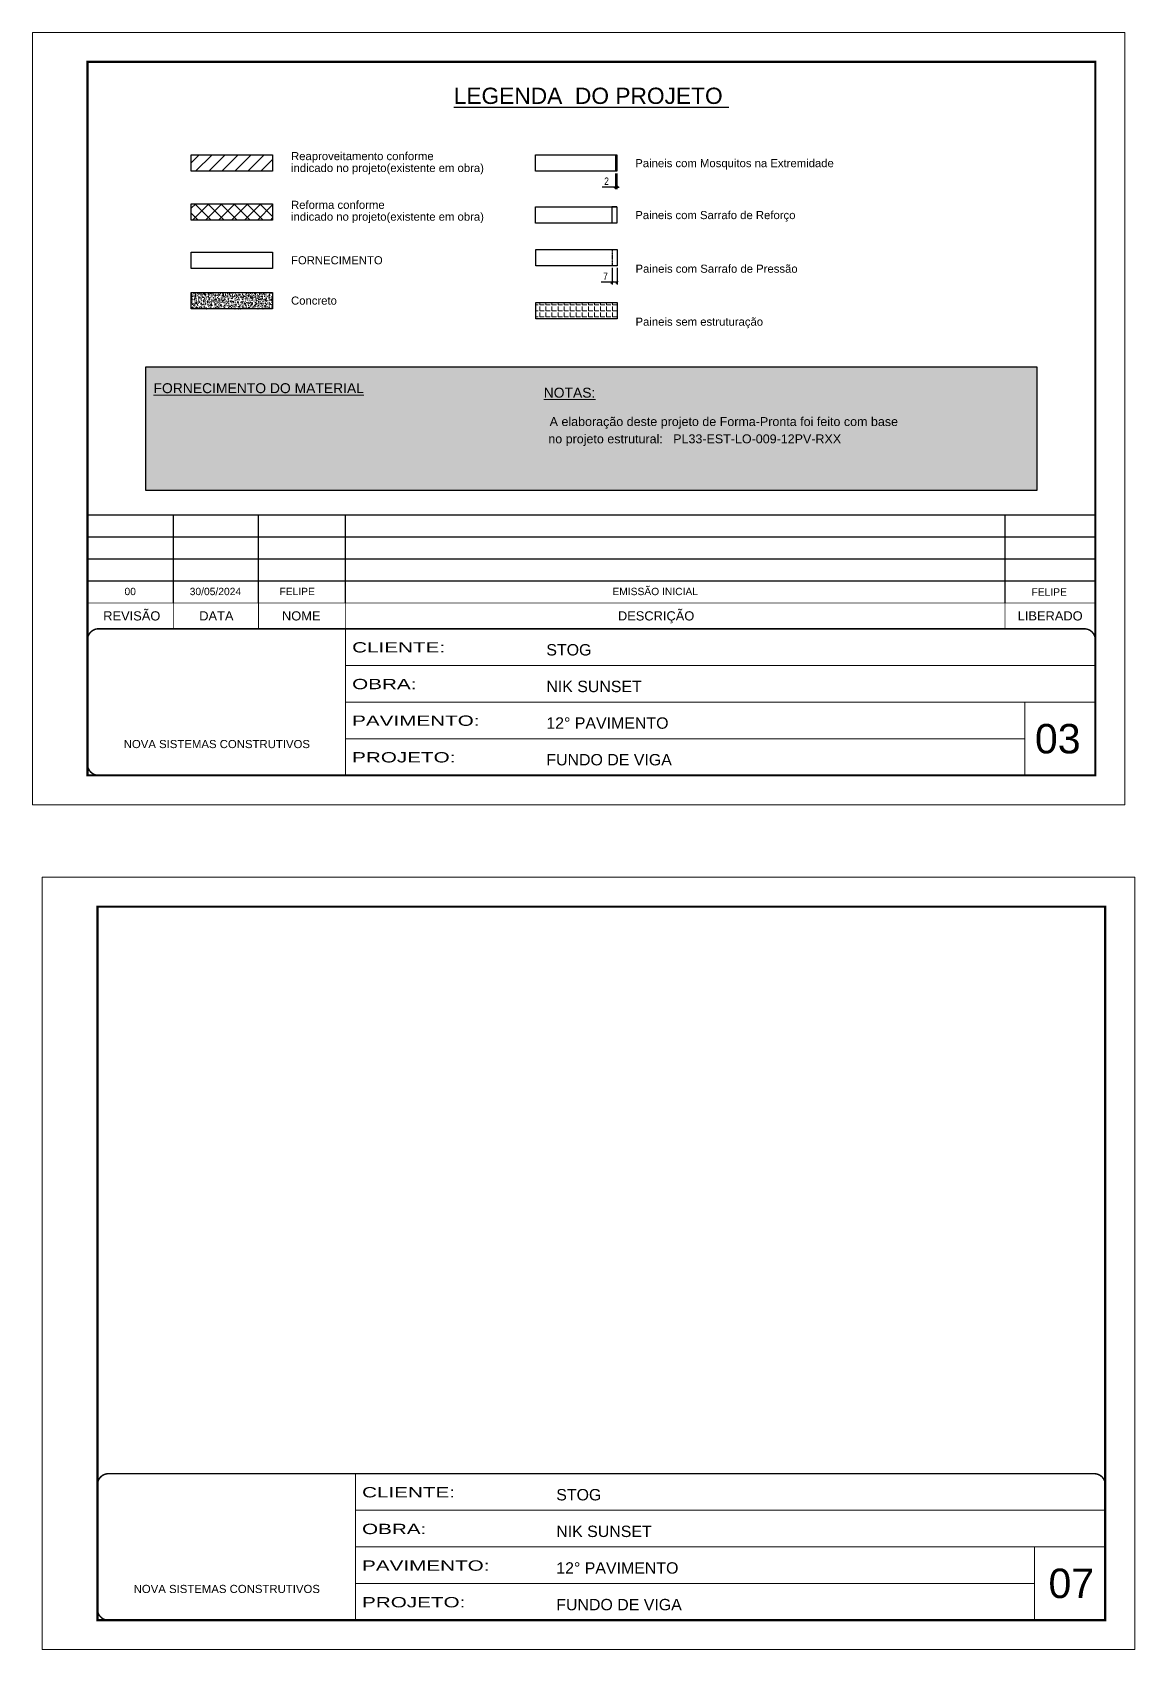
# Model space of a CAD drawing. Extents: x 1813 to 8067, y 422 to 2621.
# Drawn here: x 4983 to 6482, y 422 to 2621 of the extents above; entities that cross this region are included whole.
import ezdxf
from ezdxf.enums import TextEntityAlignment as Align

# ---------------------------------------------------------------- set-up
doc = ezdxf.new("R2010")
doc.units = 0
for name, pattern in [('CONTINUO', [0]), ('DASHED', [0.75, 0.5, -0.25]), ('HIDDEN', [0.375, 0.25, -0.125])]:
    doc.linetypes.add(name, pattern=pattern)
for name, color, linetype, lineweight in [('CARIMBO', 255, 'Continuous', 9), ('Folhas', 255, 'Continuous', 9), ('Hachura', 251, 'Continuous', 9), ('REAPROVEITAMENTO', 251, 'Continuous', 9), ('SARRAFO DE PRESSAO', 251, 'DASHED', 9)]:
    doc.layers.add(name, color=color, linetype=linetype, lineweight=lineweight)
for name, color, linetype in [('COTA', 241, 'Continuous'), ('Painéis', 200, 'Continuous'), ('SARR_2.2x7', 40, 'Continuous')]:
    doc.layers.add(name, color=color, linetype=linetype)
doc.layers.add('Demarcação 2', color=7, linetype='Continuous', lineweight=9, true_color=0xe0e0e0)
doc.styles.add('ARIAL', font='arial.ttf')
doc.styles.add('COTA TECNICA', font='techl___.ttf', dxfattribs={"height": 10})
doc.styles.add('Tecnologia', font='')
doc.styles.get('Tecnologia').set_extended_font_data('Forgotten Futurist')
doc.dimstyles.new('PAINEL', dxfattribs={"dimtxt": 10, "dimasz": 3, "dimexe": 3, "dimexo": 3, "dimgap": 3, "dimtad": 1, "dimdec": 1, "dimzin": 12, "dimdsep": 46, "dimtxsty": 'COTA TECNICA', "dimblk1": 'OBLIQUE', "dimblk2": 'OBLIQUE', "dimsah": 1, "dimcen": 0.9, "dimclrd": 4, "dimclre": 4, "dimclrt": 240, "dimadec": 1, "dimazin": 3, "dimtfac": 1, "dimtdec": 1, "dimtmove": 0, "dimatfit": 3, "dimfxl": 1, "dimtolj": 1, "dimtzin": 12, "dimarcsym": 0})

# ---------------------------------------------------------------- blocks, each defined once
blk = doc.blocks.new('9999999999')
at = {"color": 30, "linetype": 'CONTINUO'}
for p, q in [((98564.6, 34230.2), (98564.6, 34429.4)), ((98564.6, 34379.6), (99584, 34379.6)), ((98564.6, 34329.8), (99488, 34329.8)), ((99584, 34329.8), (99488, 34329.8)), ((99488, 34329.8), (99488, 34230.2)), ((98564.6, 34280), (99488, 34280))]:
    blk.add_line(p, q, dxfattribs=at)
at = {"color": 30, "linetype": 'CONTINUO', "const_width": 2}
blk.add_lwpolyline([(99584, 34230.2), (99584, 34414.4, 0.414214), (99569, 34429.4), (98229, 34429.4, 0.414214), (98214, 34414.4), (98214, 34245.2, 0.414214), (98229, 34230.2), (99584, 34230.2)], format="xyb", dxfattribs=at)
at = {"layer": 'Folhas'}
blk.add_lwpolyline([(98139, 34190.2), (99624, 34190.2), (99624, 35240.2), (98139, 35240.2)], close=True, dxfattribs=at)
at = {"layer": 'Folhas', "color": 30, "const_width": 3}
blk.add_lwpolyline([(98214, 34230.2), (99584, 34230.2), (99584, 35200.2), (98214, 35200.2)], close=True, dxfattribs=at)
at = {"color": 7, "linetype": 'Continuous', "ltscale": 5, "style": 'ARIAL'}
for s, height, p in [('STOG', 15.48, (98837.7, 34393.1)), ('NIK SUNSET', 15.48, (98837.7, 34343.3)), ('12° PAVIMENTO', 15.483, (98837.7, 34293.5)), ('NOVA SISTEMAS CONSTRUTIVOS', 11.059, (98263.2, 34267.2)), ('FUNDO DE VIGA', 15.483, (98837.7, 34243.7))]:
    blk.add_text(s, height=height, dxfattribs=at).set_placement(p)
at = {"layer": 'Folhas', "color": 7, "style": 'Tecnologia', "width": 1.5}
for s, p in [('CLIENTE:', (98573.7, 34397.2)), ('OBRA:', (98573.7, 34347.3)), ('PAVIMENTO:', (98573.7, 34297.5)), ('PROJETO:', (98573.7, 34247.7))]:
    blk.add_text(s, height=14, dxfattribs=at).set_placement(p)
blk = doc.blocks.new('_Oblique')
at = {"color": 0, "linetype": 'ByBlock', "lineweight": -2}
blk.add_line((-0.5, -0.5), (0.5, 0.5), dxfattribs=at)
blk = doc.blocks.new('*D66')
at = {"layer": 'COTA', "color": 4, "lineweight": -2, "transparency": 16777216}
for p, q in [((5775.9, 2428.7), (5775.9, 2407.3)), ((5777.9, 2428.7), (5777.9, 2407.3)), ((5775.9, 2410.3), (5757.8, 2410.3)), ((5777.9, 2410.3), (5775.9, 2410.3)), ((5777.9, 2410.3), (5780.9, 2410.3))]:
    blk.add_line(p, q, dxfattribs=at)
at = {"layer": 'Defpoints', "color": 0, "transparency": 16777216}
for p in [(5775.9, 2431.7), (5777.9, 2431.7), (5775.9, 2410.3)]:
    blk.add_point(p, dxfattribs=at)
at = {"layer": 'COTA', "color": 4, "lineweight": -2, "transparency": 16777216, "xscale": 3, "yscale": 3, "zscale": 3}
blk.add_blockref('_Oblique', (5775.9, 2410.3), dxfattribs=at)
at = {"layer": 'COTA', "color": 4, "lineweight": -2, "transparency": 16777216, "xscale": 3, "yscale": 3, "zscale": 3, "rotation": 180}
blk.add_blockref('_Oblique', (5777.9, 2410.3), dxfattribs=at)
at = {"layer": 'COTA', "color": 240, "transparency": 16777216, "insert": (5763.9, 2418.3), "char_height": 10, "attachment_point": 5, "style": 'COTA TECNICA'}
blk.add_mtext('\\A1;2', dxfattribs=at)
blk = doc.blocks.new('*D67')
at = {"layer": 'COTA', "color": 4, "lineweight": -2, "transparency": 16777216}
for p, q in [((5771.3, 2300.3), (5771.3, 2277.8)), ((5778.3, 2300.3), (5778.3, 2277.8)), ((5771.3, 2280.8), (5756.6, 2280.8)), ((5778.3, 2280.8), (5771.3, 2280.8))]:
    blk.add_line(p, q, dxfattribs=at)
at = {"layer": 'Defpoints', "color": 0, "transparency": 16777216}
for p in [(5771.3, 2303.3), (5778.3, 2303.3), (5771.3, 2280.8)]:
    blk.add_point(p, dxfattribs=at)
at = {"layer": 'COTA', "color": 4, "lineweight": -2, "transparency": 16777216, "xscale": 3, "yscale": 3, "zscale": 3, "rotation": 180}
blk.add_blockref('_Oblique', (5771.3, 2280.8), dxfattribs=at)
at = {"layer": 'COTA', "color": 4, "lineweight": -2, "transparency": 16777216, "xscale": 3, "yscale": 3, "zscale": 3}
blk.add_blockref('_Oblique', (5778.3, 2280.8), dxfattribs=at)
at = {"layer": 'COTA', "color": 240, "transparency": 16777216, "insert": (5762.4, 2288.9), "char_height": 10, "attachment_point": 5, "style": 'COTA TECNICA'}
blk.add_mtext('\\A1;7', dxfattribs=at)

msp = doc.modelspace()

# ---------------------------------------------------------------- hatches: boundary and pattern name
at = {"layer": 'COTA', "linetype": 'Continuous', "ltscale": 200}
h = msp.add_hatch(dxfattribs=at)
h.set_pattern_fill('AR-CONC', color=256, scale=0.9)
h.set_pattern_definition([(50, (-98623.35, -32589.477), (6.45534164, -0.56476921), [0.675, -7.425]), (355, (-98623.35, -32589.477), (-1.248762, 6.7697292), [0.54, -5.94]), (100.4514445, (-98622.812, -32589.524), (5.20657962, 6.20495992), [0.57366173, -6.310279]), (46.1842, (-98623.35, -32587.677), (9.605172, -1.4896735), [1.0125, -11.1375]), (96.6356355, (-98622.55, -32587.801), (8.4119575, 8.7670674), [0.8604931, -9.4654238]), (351.184164, (-98623.35, -32587.677), (8.4119575, 8.7670674), [0.81, -8.91]), (21, (-98622.45, -32588.127), (5.37216347, -3.62357002), [0.675, -7.425]), (326, (-98622.45, -32588.127), (2.189838, 6.5263504), [0.54, -5.94]), (71.451445, (-98622.0024, -32588.429), (7.5620014, 2.90278038), [0.5736617, -6.310279]), (37.5, (-98623.35, -32589.477), (0.1094387, 2.996044684), [0, -5.868, 0, -6.03, 0, -5.9625]), (7.5, (-98623.35, -32589.477), (2.36762584, 3.54970541), [0, -3.438, 0, -5.733, 0, -2.2725]), (327.5, (-98625.357, -32589.477), (4.804401926, -0.202993846), [0, -2.25, 0, -7.02, 0, -9.315]), (317.5, (-98626.257, -32589.477), (5.24867552, 0.90094484), [0, -2.925, 0, -4.662, 0, -6.615])])
h.paths.add_polyline_path([(5309.97, 2244.85), (5309.97, 2267.11), (5199.4, 2267.11), (5199.4, 2244.85)])
at = {"layer": 'Demarcação 2'}
h = msp.add_hatch(color=8, dxfattribs=at)
h.set_gradient(color1=(112, 112, 112), one_color=1, tint=1, name='SPHERICAL')
h.paths.add_polyline_path([(5137.72, 2166.03), (6348.98, 2166.03), (6348.98, 1997.69), (5137.72, 1997.69)])
at = {"layer": 'Hachura'}
h = msp.add_hatch(dxfattribs=at)
h.set_pattern_fill('ANGLE', color=256, scale=30)
h.set_pattern_definition([(0, (-98623.35, -32589.477), (0, 8.25), [6, -2.25]), (90, (-98623.35, -32589.477), (-8.25, 5e-16), [6, -2.25])])
h.paths.add_polyline_path([(5778.3, 2231.24), (5778.3, 2253.49), (5667.73, 2253.49), (5667.73, 2231.24)])
at = {"layer": 'REAPROVEITAMENTO'}
h = msp.add_hatch(dxfattribs=at)
h.set_pattern_fill('ANSI31', color=256, scale=100, style=0)
h.set_pattern_definition([(45, (6249.675, 5632.736), (-8.838835, 8.838835), [])])
h.paths.add_polyline_path([(5199.4, 2453.95), (5199.4, 2431.7), (5309.97, 2431.7), (5309.97, 2453.95)])
h = msp.add_hatch(dxfattribs=at)
h.set_pattern_fill('ANSI37', color=256, scale=100, style=0)
h.set_pattern_definition([(45, (-94656.342, -32385.001), (-8.8388348, 8.8388348), []), (135, (-94656.342, -32385.001), (-8.8388348, -8.8388348), [])])
h.paths.add_polyline_path([(5199.4, 2387.71), (5199.4, 2365.46), (5309.97, 2365.46), (5309.97, 2387.71)])

# ---------------------------------------------------------------- linework, layer by layer
at = {"color": 30}
for p, q in [((5058.3, 1964.87), (6428.3, 1964.87)), ((5175.06, 1844.87), (5175.06, 1964.87)), ((5290.72, 1844.87), (5290.72, 1964.87)), ((5408.88, 1844.87), (5408.88, 1964.87)), ((6305.64, 1844.87), (6305.64, 1964.87)), ((5058.3, 1934.87), (6428.3, 1934.87)), ((5058.3, 1904.87), (6428.3, 1904.87)), ((5058.3, 1874.87), (6428.3, 1874.87))]:
    msp.add_line(p, q, dxfattribs=at)
msp.add_lwpolyline([(5137.72, 2166.03), (6348.98, 2166.03), (6348.98, 1997.69), (5137.72, 1997.69)], close=True, dxfattribs=at)
at = {"color": 30, "const_width": 1}
for points in [[(5058.3, 1844.87), (6428.3, 1844.87)], [(5175.06, 1844.87), (5175.06, 1809.87)], [(5290.72, 1844.87), (5290.72, 1809.87)], [(5408.88, 1844.87), (5408.88, 1809.87)], [(6305.64, 1844.87), (6305.64, 1809.87)]]:
    msp.add_lwpolyline(points, dxfattribs=at)
at = {"layer": 'COTA', "linetype": 'Continuous', "ltscale": 200}
msp.add_lwpolyline([(5199.4, 2267.11), (5309.97, 2267.11), (5309.97, 2244.85), (5199.4, 2244.85)], close=True, dxfattribs=at)
at = {"layer": 'Painéis', "linetype": 'Continuous'}
msp.add_line((5775.94, 2453.95), (5775.94, 2431.7), dxfattribs=at)
for points in [[(5199.4, 2453.95), (5309.97, 2453.95), (5309.97, 2431.7), (5199.4, 2431.7)], [(5667.37, 2453.95), (5777.94, 2453.95), (5777.94, 2431.7), (5667.37, 2431.7)], [(5199.4, 2387.71), (5309.97, 2387.71), (5309.97, 2365.46), (5199.4, 2365.46)], [(5667.37, 2383.35), (5777.94, 2383.35), (5777.94, 2361.1), (5667.37, 2361.1)], [(5199.4, 2321.91), (5309.97, 2321.91), (5309.97, 2299.66), (5199.4, 2299.66)], [(5667.73, 2325.52), (5778.3, 2325.52), (5778.3, 2303.27), (5667.73, 2303.27)], [(5667.73, 2253.49), (5778.3, 2253.49), (5778.3, 2231.24), (5667.73, 2231.24)]]:
    msp.add_lwpolyline(points, close=True, dxfattribs=at)
at = {"layer": 'SARR_2.2x7', "linetype": 'Continuous'}
for p, q in [((5777.94, 2383.35), (5770.94, 2383.35)), ((5777.94, 2361.1), (5770.94, 2361.1))]:
    msp.add_line(p, q, dxfattribs=at)
at = {"layer": 'SARR_2.2x7'}
for p, q in [((5770.94, 2383.35), (5770.94, 2361.1)), ((5777.94, 2383.35), (5777.94, 2361.1))]:
    msp.add_line(p, q, dxfattribs=at)
at = {"layer": 'SARR_2.2x7', "linetype": 'HIDDEN'}
msp.add_line((5771.3, 2325.52), (5771.3, 2303.27), dxfattribs=at)

# ---------------------------------------------------------------- block references
at = {"layer": 'SARRAFO DE PRESSAO', "color": 6, "linetype": 'ByBlock'}
for p in [(-93155.68, -32619.58), (-93142.18, -33768.15)]:
    msp.add_blockref('9999999999', p, dxfattribs=at)

# ---------------------------------------------------------------- texts
at = {"color": 0, "linetype": 'Continuous', "ltscale": 5, "style": 'ARIAL'}
msp.add_text('%%ULEGENDA  DO PROJETO ', height=22.1184, dxfattribs=at).set_placement((5743.21, 2523.3), align=Align.CENTER)
at = {"style": 'ARIAL'}
for s, p in [('REVISÃO', (5118.48, 1827.37)), ('DATA', (5233.46, 1827.37)), ('NOME', (5348.81, 1827.37)), ('DESCRIÇÃO', (5831.26, 1827.37)), ('LIBERADO', (6366.94, 1827.37))]:
    msp.add_text(s, height=12.5, dxfattribs=at).set_placement(p, align=Align.MIDDLE_CENTER)
at = {"layer": 'CARIMBO', "style": 'ARIAL'}
for s, p in [('indicado no projeto(existente em obra)', (5334.97, 2436.31)), ('Reaproveitamento conforme ', (5334.97, 2452.4)), ('Paineis com Mosquitos na Extremidade', (5802.94, 2442.82)), ('indicado no projeto(existente em obra)', (5334.97, 2370.08)), ('Reforma conforme ', (5334.97, 2386.16)), ('Paineis com Sarrafo de Reforço', (5802.94, 2372.22)), ('FORNECIMENTO', (5334.97, 2310.78)), ('Paineis com Sarrafo de Pressão', (5803.3, 2299.33)), ('Concreto', (5334.97, 2255.98)), ('Paineis sem estruturação', (5803.3, 2227.3))]:
    msp.add_text(s, height=11, dxfattribs=at).set_placement(p, align=Align.MIDDLE_LEFT)
at = {"layer": 'CARIMBO', "color": 5, "style": 'ARIAL'}
for s, height, p in [('%%UFORNECIMENTO DO MATERIAL', 13.5, (5148.07, 2130.16)), ('%%UNOTAS:', 13.5, (5678.47, 2124.04)), ('  A elaboração deste projeto de Forma-Pronta foi feito com base', 12.15, (5677.11, 2085.44)), ('  no projeto estrutural:', 12.15, (5675.29, 2061.95))]:
    msp.add_text(s, height=height, dxfattribs=at).set_placement(p)
at = {"layer": 'CARIMBO', "color": 1, "style": 'ARIAL'}
msp.add_text('PL33-EST-LO-009-12PV-RXX', height=12.15, dxfattribs=at).set_placement((5854.52, 2061.95))
at = {"layer": 'CARIMBO', "style": 'ARIAL'}
for s, height, p in [('00', 10, (5108.56, 1855.55)), ('30/05/2024', 10, (5197.21, 1855.55)), ('FELIPE', 10, (5319.25, 1855.55)), ('EMISSÃO INICIAL', 10, (5771.8, 1855.55)), ('07', 40, (6364.66, 492.19))]:
    msp.add_text(s, height=height, dxfattribs=at).set_placement(p)
at = {"layer": 'CARIMBO', "color": 7, "style": 'ARIAL'}
msp.add_text('03', height=40, dxfattribs=at).set_placement((6346.21, 1640.43))
at = {"layer": 'CARIMBO', "style": 'ARIAL'}
msp.add_attdef('FELIPE', text='', height=10, dxfattribs=at).set_placement((6365.65, 1859.87), align=Align.MIDDLE_CENTER)

# ---------------------------------------------------------------- dimensions: what is measured, and where the dimension line sits
at = {"layer": 'COTA'}
for base, p1, p2, picture, middle in [((5775.94, 2410.28), (5777.94, 2431.7), (5775.94, 2431.7), '*D66', (5763.88, 2418.28)), ((5771.3, 2280.78), (5778.3, 2303.27), (5771.3, 2303.27), '*D67', (5762.43, 2288.86))]:
    dim = msp.add_linear_dim(base=base, p1=p1, p2=p2, dimstyle='PAINEL', dxfattribs=at)
    dim.commit()
    dim.dimension.update_dxf_attribs({"geometry": picture, "text_midpoint": middle})

doc.saveas('drawing.dxf')
